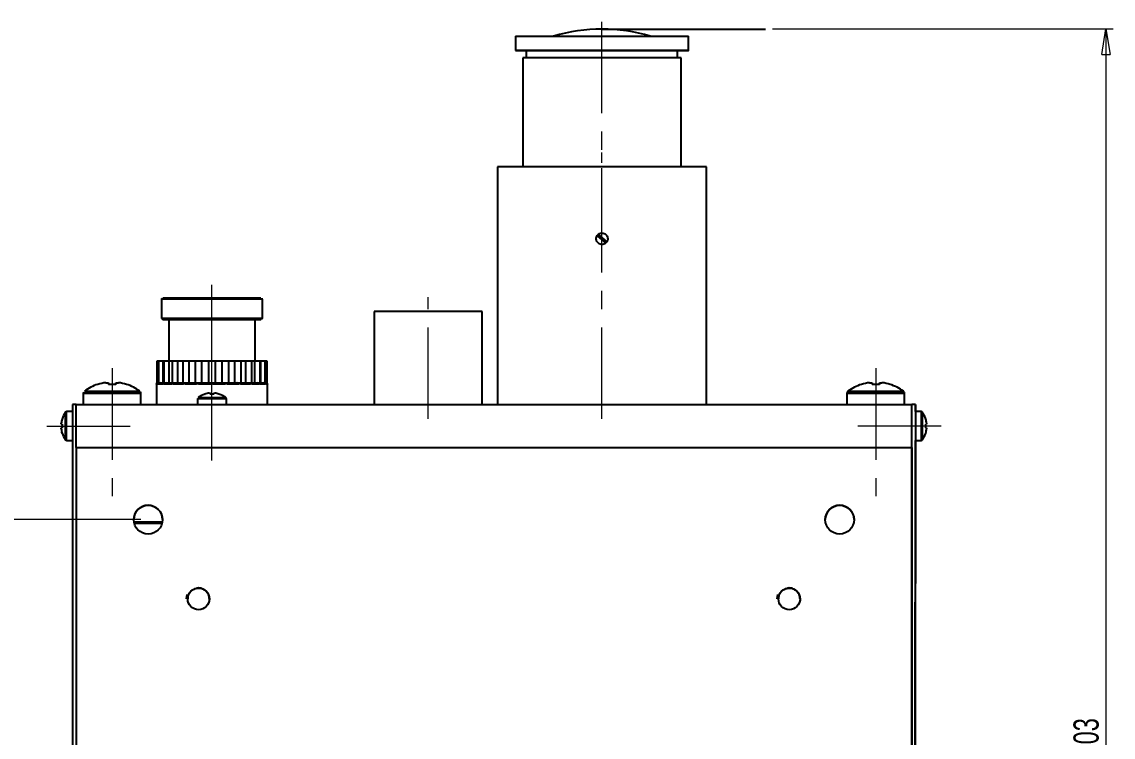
# Model space of a CAD drawing. Header units: millimetres. Extents: x 0 to 841, y 0 to 594.
# Drawn here: x 124.3 to 275.8, y 201.1 to 300.4 of the extents above; entities that cross this region are included whole.
import ezdxf

# ---------------------------------------------------------------- set-up
doc = ezdxf.new("R2010")
doc.units = ezdxf.units.MM
doc.linetypes.add('CENTERX2', pattern=[20.32, 12.7, -2.54, 2.54, -2.54])
doc.layers.add('FORMAT', color=7, linetype='Continuous')
doc.styles.add('SLDTEXTSTYLE0', font='TXT', dxfattribs={"width": 0.7})
doc.dimstyles.new('SLDDIMSTYLE0', dxfattribs={"dimtxt": 3.5, "dimasz": 3.556, "dimexe": 0, "dimexo": 0.0625, "dimgap": 0.875, "dimtad": 1, "dimrnd": 1e-09, "dimzin": 12, "dimdsep": 46, "dimtxsty": 'SLDTEXTSTYLE0', "dimblk1": 'CLOSED', "dimblk2": 'CLOSED', "dimsah": 1, "dimcen": 0.09, "dimadec": 0, "dimazin": 3, "dimtfac": 1, "dimtofl": 0, "dimtmove": 0, "dimatfit": 3, "dimldrblk": 'CLOSED', "dimfxl": 0, "dimfrac": 2, "dimtolj": 1, "dimtzin": 12, "dimarcsym": 0})

# ---------------------------------------------------------------- blocks, each defined once
blk = doc.blocks.new('_Closed')
at = {"color": 0, "linetype": 'ByBlock', "lineweight": -2}
for p, q in [((-1, 0.166667), (0, 0)), ((-1, 0.166667), (-1, -0.166667)), ((0, 0), (-1, -0.166667)), ((0, 0), (-1, 0))]:
    blk.add_line(p, q, dxfattribs=at)
blk = doc.blocks.new('_D_6')
at = {"color": 7, "linetype": 'Continuous', "lineweight": 18}
for p, q in [((228.47, 299.41), (275.75, 299.41)), ((274.75, 299.41), (274.75, 96.4)), ((222.17, 96.4), (275.75, 96.4))]:
    blk.add_line(p, q, dxfattribs=at)
at = {"color": 7, "linetype": 'Continuous', "lineweight": 18, "xscale": 3.556, "yscale": 3.556}
for p, rotation in [((274.75, 299.41), 90.0000000000004), ((274.75, 96.4), 270.0000000000004)]:
    blk.add_blockref('_Closed', p, dxfattribs=dict(at, rotation=rotation))
at = {"color": 7, "linetype": 'Continuous', "lineweight": 18, "insert": (270.24, 198.25), "char_height": 3.5, "attachment_point": 1, "rotation": 90, "style": 'SLDTEXTSTYLE0'}
blk.add_mtext('203', dxfattribs=at)
blk = doc.blocks.new('_D_7')
at = {"color": 7, "linetype": 'Continuous', "lineweight": 18}
for p, q in [((140.79, 231.28), (106.72, 231.28)), ((107.72, 231.28), (107.72, 125.28)), ((140.79, 125.28), (106.72, 125.28))]:
    blk.add_line(p, q, dxfattribs=at)
at = {"color": 7, "linetype": 'Continuous', "lineweight": 18, "xscale": 3.556, "yscale": 3.556}
for p, rotation in [((107.72, 231.28, 193.88), 89.99965376579891), ((107.72, 125.28, 193.88), 269.9996537657989)]:
    blk.add_blockref('_Closed', p, dxfattribs=dict(at, rotation=rotation))
at = {"color": 7, "linetype": 'Continuous', "lineweight": 18, "insert": (103.21, 179.89), "char_height": 3.5, "attachment_point": 1, "rotation": 89.9997, "style": 'SLDTEXTSTYLE0'}
blk.add_mtext('106', dxfattribs=at)

msp = doc.modelspace()

# ---------------------------------------------------------------- linework, layer by layer
at = {"color": 7, "linetype": 'CENTERX2', "lineweight": 18}
for p, q in [((204.79, 294.406), (204.79, 300.406)), ((204.79, 267.406), (204.79, 297.406)), ((204.79, 245.277), (204.79, 282.277)), ((150.65, 257.277), (150.65, 263.877)), ((180.65, 245.277), (180.65, 262.177)), ((150.65, 251.277), (150.65, 261.077)), ((136.79, 252.299), (136.79, 233.278)), ((150.65, 239.477), (150.65, 252.145)), ((242.79, 252.298), (242.79, 233.277)), ((127.722, 244.278), (139.29, 244.278)), ((251.857, 244.277), (240.29, 244.277))]:
    msp.add_line(p, q, dxfattribs=at)
at = {"color": 7, "linetype": 'Continuous', "lineweight": 25}
for p, q in [((192.79, 298.406), (192.79, 296.406)), ((216.79, 296.406), (216.79, 298.406)), ((194.29, 296.406), (194.29, 295.406)), ((215.29, 295.406), (215.29, 296.406)), ((193.79, 295.406), (193.79, 280.277)), ((215.79, 280.277), (215.79, 295.406)), ((190.29, 280.277), (190.29, 247.277)), ((219.29, 247.277), (219.29, 280.277)), ((204.105, 270.69), (205.314, 269.673)), ((204.266, 270.882), (205.475, 269.864)), ((204.266, 270.882), (205.474, 269.865)), ((143.65, 261.877), (143.65, 259.277)), ((157.65, 259.277), (157.65, 261.877)), ((144.65, 259.077), (144.65, 253.277)), ((156.65, 253.277), (156.65, 259.077)), ((173.15, 260.177), (173.15, 247.278)), ((188.15, 247.277), (188.15, 260.177)), ((143, 253.277), (143, 250.277)), ((143.245, 253.277), (143.245, 250.277)), ((143.865, 250.277), (143.865, 253.277)), ((143.962, 253.277), (143.865, 253.277)), ((143.962, 253.277), (143.962, 250.277)), ((144.692, 253.277), (143.962, 253.277)), ((144.692, 250.277), (144.692, 253.277)), ((145.103, 253.277), (145.103, 250.277)), ((145.926, 250.277), (145.926, 253.277)), ((146.59, 253.277), (146.59, 250.277)), ((147.481, 250.277), (147.481, 253.277)), ((148.322, 253.277), (148.322, 250.277)), ((149.252, 250.277), (149.252, 253.277)), ((150.18, 253.277), (150.18, 250.277)), ((151.119, 250.277), (151.12, 253.277)), ((152.048, 250.277), (152.048, 253.277)), ((152.978, 250.277), (152.978, 253.277)), ((153.819, 250.277), (153.819, 253.277)), ((154.71, 250.277), (154.71, 253.277)), ((155.374, 250.277), (155.374, 253.277)), ((156.197, 250.277), (156.197, 253.277)), ((156.607, 250.277), (156.607, 253.277)), ((157.338, 250.277), (157.338, 253.277)), ((157.435, 253.277), (157.338, 253.277)), ((157.435, 250.277), (157.435, 253.277)), ((158.055, 250.277), (158.055, 253.277)), ((158.3, 250.277), (158.3, 253.277)), ((135.922, 250.299), (136.275, 250.299)), ((137.305, 250.299), (137.305, 250.117)), ((137.305, 250.046), (137.305, 250.299)), ((142.95, 250.142), (142.95, 247.278)), ((147.208, 250.277), (148.371, 250.277)), ((158.35, 247.278), (158.35, 250.142)), ((241.922, 250.298), (242.275, 250.298)), ((243.305, 250.298), (243.305, 250.045)), ((243.305, 250.045), (243.305, 250.298)), ((132.79, 248.822), (132.79, 247.278)), ((140.79, 247.278), (140.79, 248.822)), ((150.261, 248.845), (150.401, 248.845)), ((150.401, 248.717), (150.401, 248.845)), ((150.419, 248.845), (150.419, 248.717)), ((151.039, 248.845), (151.028, 248.845)), ((238.79, 248.822), (238.79, 247.277)), ((246.79, 247.277), (246.79, 248.822)), ((131.29, 247.278), (131.289, 109.278)), ((131.79, 247.278), (131.29, 247.278)), ((131.79, 241.278), (131.79, 247.278)), ((131.79, 247.278), (247.79, 247.277)), ((148.65, 248.087), (148.65, 247.278)), ((148.655, 248.118), (148.652, 248.089)), ((152.578, 248.231), (152.578, 248.231)), ((152.648, 248.098), (152.639, 248.142)), ((152.65, 247.278), (152.65, 248.087)), ((247.789, 109.277), (247.79, 247.277)), ((248.29, 247.277), (247.79, 247.277)), ((247.79, 241.277), (247.79, 247.277)), ((248.29, 247.277), (248.289, 109.277)), ((248.29, 247.276), (248.29, 247.277)), ((248.29, 246.277), (248.29, 247.276)), ((131.29, 246.278), (130.48, 246.278)), ((249.1, 246.277), (248.29, 246.277)), ((129.722, 244.518), (129.722, 244.661)), ((129.722, 244.518), (129.828, 244.518)), ((129.722, 244.517), (129.85, 244.517)), ((129.85, 244.517), (129.722, 244.517)), ((129.722, 243.894), (129.722, 244.038)), ((248.29, 245.377), (248.29, 244.277)), ((249.857, 244.037), (249.712, 244.037)), ((249.857, 244.517), (249.73, 244.517)), ((249.73, 244.037), (249.857, 244.037)), ((249.857, 244.661), (249.857, 244.517)), ((249.857, 244.037), (249.857, 243.893)), ((249.858, 244.66), (249.858, 244.516)), ((249.858, 244.036), (249.858, 243.893)), ((130.48, 242.278), (131.29, 242.278)), ((130.48, 242.277), (131.29, 242.277)), ((131.79, 241.278), (131.789, 115.278)), ((131.79, 241.278), (247.79, 241.277)), ((247.79, 241.277), (247.789, 115.277)), ((248.289, 114.277), (248.29, 242.276)), ((248.29, 242.277), (249.1, 242.277)), ((248.29, 242.277), (248.29, 242.276)), ((248.29, 242.276), (249.1, 242.276)), ((143.726, 230.777), (139.853, 230.777)), ((140.183, 230.777), (139.853, 230.777)), ((139.853, 230.777), (140.183, 230.777)), ((139.853, 230.777), (140.008, 230.777)), ((140.28, 230.777), (139.853, 230.777)), ((139.853, 230.777), (143.726, 230.777)), ((140.008, 230.777), (140.419, 230.777)), ((140.183, 230.777), (140.183, 230.777)), ((140.45, 230.777), (140.183, 230.777)), ((140.183, 230.777), (140.45, 230.777)), ((140.183, 230.777), (140.183, 230.777)), ((140.557, 230.777), (140.28, 230.777)), ((140.344, 230.777), (140.75, 230.777)), ((140.419, 230.777), (140.831, 230.777)), ((140.45, 230.777), (140.45, 230.777)), ((140.86, 230.777), (140.45, 230.777)), ((140.45, 230.777), (140.86, 230.777)), ((140.45, 230.777), (140.45, 230.777)), ((141.137, 230.777), (140.557, 230.777)), ((140.614, 230.777), (141.412, 230.777)), ((140.614, 230.777), (140.614, 230.777)), ((141.073, 230.777), (140.614, 230.777)), ((140.75, 230.777), (140.75, 230.777)), ((140.75, 230.777), (140.75, 230.777)), ((140.831, 230.777), (141.137, 230.777)), ((140.86, 230.777), (140.86, 230.777)), ((141.045, 230.777), (141.332, 230.777)), ((141.301, 230.777), (141.083, 230.777)), ((141.414, 230.777), (141.127, 230.777)), ((141.352, 230.777), (141.64, 230.777)), ((141.352, 230.777), (141.352, 230.777)), ((141.64, 230.777), (141.352, 230.777)), ((141.412, 230.777), (141.414, 230.777)), ((141.455, 230.777), (141.455, 230.777)), ((141.547, 230.777), (141.55, 230.777)), ((141.55, 230.777), (141.956, 230.777)), ((141.55, 230.777), (141.55, 230.777)), ((141.55, 230.777), (141.55, 230.777)), ((141.64, 230.777), (141.64, 230.777)), ((141.701, 230.777), (141.96, 230.777)), ((141.701, 230.777), (141.701, 230.777)), ((141.988, 230.777), (141.701, 230.777)), ((141.956, 230.777), (141.956, 230.777)), ((141.96, 230.777), (142.686, 230.777)), ((141.988, 230.777), (141.988, 230.777)), ((142.712, 230.777), (141.988, 230.777)), ((142.009, 230.777), (142.371, 230.777)), ((142.009, 230.777), (142.009, 230.777)), ((142.296, 230.777), (142.009, 230.777)), ((142.265, 230.777), (142.572, 230.777)), ((142.844, 230.777), (142.265, 230.777)), ((142.296, 230.777), (142.296, 230.777)), ((142.371, 230.777), (142.446, 230.777)), ((142.406, 230.777), (142.371, 230.777)), ((142.572, 230.777), (142.983, 230.777)), ((142.686, 230.777), (142.973, 230.777)), ((142.686, 230.777), (142.686, 230.777)), ((142.973, 230.777), (142.712, 230.777)), ((143.121, 230.777), (142.844, 230.777)), ((142.973, 230.777), (142.973, 230.777)), ((142.983, 230.777), (143.395, 230.777)), ((143.701, 230.777), (143.121, 230.777)), ((143.342, 230.777), (143.704, 230.777)), ((143.342, 230.777), (143.342, 230.777)), ((143.629, 230.777), (143.342, 230.777)), ((143.395, 230.777), (143.629, 230.777)), ((143.568, 230.777), (143.726, 230.777)), ((143.568, 230.777), (143.568, 230.777)), ((143.726, 230.777), (143.568, 230.777)), ((143.629, 230.777), (143.629, 230.777)), ((143.704, 230.777), (143.726, 230.777)), ((147.1, 220.278), (147.224, 220.894)), ((147.289, 220.278), (147.289, 220.278)), ((147.302, 220.369), (147.308, 220.279)), ((229.1, 220.277), (229.224, 220.894)), ((229.289, 220.277), (229.289, 220.277))]:
    msp.add_line(p, q, dxfattribs=at)
at = {"color": 8, "linetype": 'Continuous', "lineweight": 25}
for p, q in [((152.649, 248.087), (152.65, 248.087)), ((249.1, 244.277), (249.1, 242.277)), ((130.48, 242.277), (130.48, 242.278)), ((139.812, 230.977), (143.767, 230.977))]:
    msp.add_line(p, q, dxfattribs=at)
at = {"color": 7, "linetype": 'Continuous', "lineweight": 25, "flags": 128}
for points in [[(192.79, 298.406), (192.856, 298.407), (193.094, 298.407), (193.503, 298.407), (194.077, 298.407), (194.806, 298.407), (195.682, 298.407), (196.69, 298.407), (197.816, 298.407), (199.044, 298.407), (200.356, 298.407), (201.732, 298.407), (203.153, 298.407), (204.598, 298.407), (206.045, 298.407), (207.475, 298.407), (208.865, 298.407), (210.196, 298.407), (211.448, 298.406), (212.603, 298.406), (213.643, 298.406), (214.555, 298.406), (215.325, 298.406), (215.941, 298.406), (216.394, 298.406), (216.678, 298.406), (216.788, 298.406), (216.79, 298.406)], [(192.791, 296.406), (192.856, 296.406), (193.094, 296.407), (193.503, 296.407), (194.077, 296.407), (194.806, 296.407), (195.681, 296.407), (196.69, 296.407), (197.816, 296.407), (199.044, 296.407), (200.355, 296.407), (201.732, 296.407), (203.153, 296.407), (204.598, 296.407), (206.045, 296.407), (207.475, 296.407), (208.865, 296.407), (210.196, 296.406), (211.448, 296.406), (212.603, 296.406), (213.643, 296.406), (214.555, 296.406), (215.325, 296.406), (215.941, 296.406), (216.394, 296.406), (216.678, 296.406), (216.788, 296.406), (216.724, 296.406), (216.486, 296.406), (216.077, 296.406), (215.503, 296.406), (215.29, 296.406)], [(194.29, 296.406), (194.255, 296.406), (193.639, 296.406), (193.186, 296.406), (192.902, 296.406), (192.791, 296.406)], [(215.29, 296.406), (215.289, 296.406), (215.181, 296.406), (214.903, 296.406), (214.458, 296.406), (213.855, 296.406), (213.103, 296.406), (212.215, 296.406), (211.204, 296.406), (210.089, 296.406), (208.886, 296.406), (207.616, 296.406), (206.299, 296.407), (204.958, 296.407), (203.614, 296.407), (202.29, 296.407), (201.006, 296.407), (199.785, 296.407), (198.646, 296.407), (197.607, 296.407), (196.687, 296.407), (195.899, 296.407), (195.258, 296.407), (194.773, 296.406), (194.453, 296.406), (194.302, 296.406), (194.29, 296.406)], [(215.79, 295.406), (215.789, 295.406), (215.68, 295.406), (215.399, 295.406), (214.951, 295.406), (214.343, 295.406), (213.584, 295.406), (212.687, 295.406), (211.665, 295.406), (210.534, 295.406), (209.313, 295.406), (208.021, 295.406), (206.678, 295.407), (205.305, 295.407), (203.923, 295.407), (202.556, 295.407), (201.224, 295.407), (199.948, 295.407), (198.748, 295.407), (197.643, 295.407), (196.652, 295.407), (195.788, 295.407), (195.067, 295.407), (194.499, 295.407), (194.093, 295.406), (193.856, 295.406), (193.79, 295.406)], [(219.29, 280.277), (219.205, 280.277), (218.951, 280.277), (218.531, 280.277), (217.95, 280.277), (217.214, 280.277), (216.333, 280.277), (215.317, 280.277), (214.177, 280.277), (212.927, 280.277), (211.582, 280.277), (210.157, 280.277), (208.669, 280.277), (207.136, 280.277), (205.575, 280.277), (204.005, 280.277), (202.444, 280.277), (200.911, 280.277), (199.423, 280.277), (197.998, 280.277), (196.653, 280.277), (195.403, 280.277), (194.263, 280.277), (193.246, 280.277), (192.365, 280.277), (191.63, 280.277), (191.049, 280.277), (190.629, 280.277), (190.375, 280.277), (190.29, 280.277)], [(143.85, 262.077), (143.938, 262.077), (144.2, 262.077), (144.629, 262.077), (145.214, 262.077), (145.939, 262.077), (146.787, 262.077), (147.735, 262.077), (148.758, 262.077), (149.83, 262.077), (150.924, 262.077), (152.01, 262.077), (153.061, 262.077), (154.05, 262.077), (154.951, 262.077), (155.74, 262.077), (156.397, 262.077), (156.906, 262.077), (157.252, 262.077), (157.428, 262.077), (157.449, 262.077)], [(143.85, 259.077), (143.938, 259.077), (144.2, 259.077), (144.629, 259.077), (144.65, 259.077)], [(156.65, 259.077), (156.906, 259.077), (157.252, 259.077), (157.428, 259.077), (157.428, 259.077), (157.252, 259.077), (156.906, 259.077), (156.397, 259.077), (155.74, 259.077), (154.951, 259.077), (154.05, 259.077), (153.061, 259.077), (152.01, 259.077), (150.924, 259.077), (149.83, 259.077), (148.758, 259.077), (147.735, 259.077), (146.787, 259.077), (145.939, 259.077), (145.214, 259.077), (144.629, 259.077), (144.2, 259.077), (143.938, 259.077), (143.85, 259.077), (143.85, 259.077)], [(144.65, 259.077), (144.736, 259.077), (144.993, 259.077), (145.412, 259.077), (145.982, 259.077), (146.686, 259.077), (147.504, 259.077), (148.413, 259.077), (149.386, 259.077), (150.395, 259.077), (151.412, 259.077), (152.407, 259.077), (153.351, 259.077), (154.218, 259.077), (154.982, 259.077), (155.621, 259.077), (156.117, 259.077), (156.456, 259.077), (156.628, 259.077), (156.65, 259.077)], [(188.15, 260.177), (188.128, 260.177), (187.953, 260.177), (187.606, 260.177), (187.097, 260.177), (186.436, 260.177), (185.64, 260.177), (184.727, 260.177), (183.718, 260.177), (182.637, 260.177), (181.51, 260.177), (180.363, 260.177), (179.222, 260.177), (178.115, 260.177), (177.067, 260.177), (176.103, 260.177), (175.246, 260.177), (174.515, 260.177), (173.929, 260.177), (173.499, 260.177), (173.238, 260.177), (173.15, 260.177), (173.15, 260.177)], [(180.814, 260.177), (180.65, 260.181), (180.486, 260.177)], [(143.245, 253.277), (143.148, 253.277), (143.039, 253.277), (143, 253.277)], [(143.865, 253.277), (143.676, 253.277), (143.493, 253.277), (143.346, 253.277), (143.261, 253.277), (143.245, 253.277)], [(145.103, 253.277), (145.03, 253.277), (144.854, 253.277), (144.692, 253.277)], [(145.926, 253.277), (145.773, 253.277), (145.588, 253.277), (145.4, 253.277), (145.241, 253.277), (145.136, 253.277), (145.103, 253.277)], [(146.59, 253.277), (146.565, 253.277), (146.408, 253.277), (146.233, 253.277), (146.064, 253.277), (145.926, 253.277)], [(147.481, 253.277), (147.364, 253.277), (147.196, 253.277), (147.006, 253.277), (146.825, 253.277), (146.683, 253.277), (146.602, 253.277), (146.59, 253.277)], [(148.322, 253.277), (148.229, 253.277), (148.082, 253.277), (147.91, 253.277), (147.737, 253.277), (147.587, 253.277), (147.481, 253.277)], [(149.252, 253.277), (149.178, 253.277), (149.039, 253.277), (148.86, 253.277), (148.67, 253.277), (148.5, 253.277), (148.377, 253.277), (148.323, 253.277), (148.322, 253.277)], [(150.182, 253.277), (150.16, 253.277), (150.076, 253.277), (149.941, 253.277), (149.774, 253.277), (149.599, 253.277), (149.439, 253.277), (149.318, 253.277), (149.252, 253.277)], [(151.12, 253.277), (151.092, 253.277), (150.993, 253.277), (150.837, 253.277), (150.65, 253.277), (150.463, 253.277), (150.307, 253.277), (150.208, 253.277), (150.18, 253.277)], [(152.048, 253.277), (151.982, 253.277), (151.861, 253.277), (151.701, 253.277), (151.526, 253.277), (151.359, 253.277), (151.224, 253.277), (151.14, 253.277), (151.118, 253.277)], [(152.978, 253.277), (152.976, 253.277), (152.922, 253.277), (152.8, 253.277), (152.63, 253.277), (152.439, 253.277), (152.26, 253.277), (152.122, 253.277), (152.048, 253.277)], [(153.819, 253.277), (153.713, 253.277), (153.563, 253.277), (153.39, 253.277), (153.218, 253.277), (153.071, 253.277), (152.978, 253.277)], [(154.71, 253.277), (154.697, 253.277), (154.617, 253.277), (154.475, 253.277), (154.294, 253.277), (154.104, 253.277), (153.936, 253.277), (153.819, 253.277)], [(155.374, 253.277), (155.236, 253.277), (155.067, 253.277), (154.892, 253.277), (154.735, 253.277), (154.71, 253.277)], [(156.197, 253.277), (156.164, 253.277), (156.059, 253.277), (155.9, 253.277), (155.712, 253.277), (155.526, 253.277), (155.374, 253.277)], [(156.607, 253.277), (156.446, 253.277), (156.27, 253.277), (156.197, 253.277)], [(157.338, 253.277), (157.335, 253.277), (157.275, 253.277), (157.148, 253.277), (156.975, 253.277), (156.784, 253.277), (156.607, 253.277)], [(158.055, 253.277), (158.039, 253.277), (157.953, 253.277), (157.807, 253.277), (157.624, 253.277), (157.435, 253.277)], [(158.3, 253.277), (158.261, 253.277), (158.151, 253.277), (158.055, 253.277)], [(134.805, 250.046), (134.801, 250.054), (134.798, 250.06), (134.796, 250.063), (134.796, 250.064)], [(136.275, 250.299), (136.275, 250.278), (136.275, 250.254), (136.275, 250.227), (136.275, 250.197), (136.275, 250.164), (136.275, 250.128), (136.275, 250.088), (136.275, 250.046)], [(137.305, 250.299), (137.305, 250.278), (137.305, 250.254), (137.305, 250.227), (137.305, 250.197), (137.305, 250.164), (137.305, 250.128), (137.305, 250.088), (137.305, 250.046)], [(137.305, 250.046), (137.305, 250.088), (137.305, 250.128), (137.305, 250.164), (137.305, 250.197), (137.305, 250.227), (137.305, 250.254), (137.305, 250.278), (137.305, 250.299)], [(137.305, 250.299), (137.358, 250.299), (137.409, 250.299), (137.457, 250.299), (137.503, 250.299), (137.546, 250.299), (137.587, 250.299), (137.624, 250.299), (137.657, 250.299)], [(138.774, 250.046), (138.778, 250.054), (138.781, 250.06), (138.783, 250.063), (138.783, 250.064), (138.783, 250.063), (138.781, 250.06), (138.778, 250.054), (138.774, 250.046)], [(143.127, 250.077), (143.094, 250.077), (143.065, 250.077), (143.039, 250.077), (143.016, 250.077), (142.996, 250.077), (142.98, 250.077), (142.968, 250.077), (142.958, 250.077)], [(143, 250.277), (143.01, 250.277), (143.041, 250.277), (143.091, 250.277), (143.158, 250.277)], [(143.245, 250.277), (143.245, 250.277), (143.261, 250.277), (143.296, 250.277), (143.35, 250.277), (143.421, 250.277), (143.504, 250.277)], [(143.808, 250.077), (143.736, 250.077), (143.666, 250.077), (143.599, 250.077), (143.536, 250.077), (143.476, 250.077), (143.419, 250.077), (143.365, 250.077), (143.314, 250.077)], [(143.504, 250.277), (143.554, 250.277), (143.606, 250.277), (143.662, 250.277), (143.721, 250.277), (143.783, 250.277), (143.847, 250.277), (143.915, 250.277), (143.986, 250.277)], [(143.962, 250.277), (143.964, 250.277), (143.985, 250.277), (144.025, 250.277), (144.083, 250.277), (144.157, 250.277), (144.243, 250.277), (144.338, 250.277)], [(144.956, 250.077), (144.848, 250.077), (144.743, 250.077), (144.641, 250.077), (144.541, 250.077), (144.444, 250.077), (144.35, 250.077), (144.258, 250.077), (144.169, 250.077)], [(144.338, 250.277), (144.424, 250.277), (144.513, 250.277), (144.605, 250.277), (144.7, 250.277), (144.797, 250.277), (144.897, 250.277), (144.999, 250.277), (145.104, 250.277)], [(145.103, 250.277), (145.108, 250.277), (145.133, 250.277), (145.178, 250.277), (145.241, 250.277), (145.318, 250.277), (145.406, 250.277), (145.502, 250.277), (145.601, 250.277)], [(146.492, 250.077), (146.356, 250.077), (146.223, 250.077), (146.092, 250.077), (145.962, 250.077), (145.835, 250.077), (145.71, 250.077), (145.587, 250.077), (145.466, 250.077)], [(145.601, 250.277), (145.719, 250.277), (145.838, 250.277), (145.96, 250.277), (146.084, 250.277), (146.21, 250.277), (146.338, 250.277), (146.468, 250.277), (146.6, 250.277)], [(146.492, 250.077), (146.494, 250.116), (146.5, 250.154), (146.51, 250.188), (146.523, 250.219), (146.54, 250.244), (146.558, 250.262), (146.578, 250.273), (146.6, 250.277)], [(146.6, 250.277), (146.63, 250.277), (146.679, 250.277), (146.745, 250.277), (146.825, 250.277), (146.915, 250.277), (147.013, 250.277), (147.112, 250.277), (147.208, 250.277)], [(147.117, 250.077), (147.118, 250.116), (147.124, 250.154), (147.132, 250.188), (147.144, 250.219), (147.157, 250.244), (147.173, 250.262), (147.191, 250.273), (147.208, 250.277)], [(148.311, 250.077), (148.157, 250.077), (148.005, 250.077), (147.853, 250.077), (147.703, 250.077), (147.554, 250.077), (147.407, 250.077), (147.261, 250.077), (147.117, 250.077)], [(148.311, 250.077), (148.312, 250.116), (148.315, 250.154), (148.321, 250.188), (148.328, 250.219), (148.338, 250.244), (148.348, 250.262), (148.359, 250.273), (148.371, 250.277)], [(148.371, 250.277), (148.425, 250.277), (148.494, 250.277), (148.577, 250.277), (148.67, 250.277), (148.768, 250.277), (148.867, 250.277), (148.962, 250.277), (149.05, 250.277)], [(150.289, 250.077), (150.128, 250.077), (149.966, 250.077), (149.805, 250.077), (149.645, 250.077), (149.485, 250.077), (149.325, 250.077), (149.166, 250.077), (149.008, 250.077)], [(149.05, 250.277), (149.205, 250.277), (149.36, 250.277), (149.515, 250.277), (149.671, 250.277), (149.827, 250.277), (149.984, 250.277), (150.141, 250.277), (150.298, 250.277)], [(150.298, 250.277), (150.372, 250.277), (150.457, 250.277), (150.551, 250.277), (150.65, 250.277), (150.748, 250.277), (150.843, 250.277), (150.928, 250.277), (151.001, 250.277)], [(151.001, 250.277), (151.159, 250.277), (151.316, 250.277), (151.472, 250.277), (151.629, 250.277), (151.785, 250.277), (151.94, 250.277), (152.095, 250.277), (152.249, 250.277)], [(152.292, 250.077), (152.134, 250.077), (151.975, 250.077), (151.815, 250.077), (151.655, 250.077), (151.494, 250.077), (151.333, 250.077), (151.172, 250.077), (151.011, 250.077)], [(152.249, 250.277), (152.337, 250.277), (152.433, 250.277), (152.532, 250.277), (152.63, 250.277), (152.722, 250.277), (152.805, 250.277), (152.875, 250.277), (152.928, 250.277)], [(152.989, 250.077), (152.988, 250.116), (152.985, 250.154), (152.979, 250.188), (152.971, 250.219), (152.962, 250.244), (152.952, 250.262), (152.94, 250.273), (152.928, 250.277)], [(152.928, 250.277), (153.078, 250.277), (153.227, 250.277), (153.374, 250.277), (153.52, 250.277), (153.665, 250.277), (153.808, 250.277), (153.951, 250.277), (154.091, 250.277)], [(154.183, 250.077), (154.039, 250.077), (153.893, 250.077), (153.745, 250.077), (153.597, 250.077), (153.446, 250.077), (153.295, 250.077), (153.143, 250.077), (152.989, 250.077)], [(154.183, 250.077), (154.181, 250.116), (154.176, 250.154), (154.168, 250.188), (154.156, 250.219), (154.142, 250.244), (154.126, 250.262), (154.109, 250.273), (154.091, 250.277)], [(154.091, 250.277), (154.188, 250.277), (154.287, 250.277), (154.384, 250.277), (154.475, 250.277), (154.555, 250.277), (154.621, 250.277), (154.67, 250.277), (154.7, 250.277)], [(154.808, 250.077), (154.806, 250.116), (154.8, 250.154), (154.79, 250.188), (154.777, 250.219), (154.76, 250.244), (154.742, 250.262), (154.721, 250.273), (154.7, 250.277)], [(154.7, 250.277), (154.832, 250.277), (154.962, 250.277), (155.09, 250.277), (155.216, 250.277), (155.34, 250.277), (155.461, 250.277), (155.581, 250.277), (155.699, 250.277)], [(155.833, 250.077), (155.713, 250.077), (155.59, 250.077), (155.465, 250.077), (155.337, 250.077), (155.208, 250.077), (155.077, 250.077), (154.943, 250.077), (154.808, 250.077)], [(155.699, 250.277), (155.798, 250.277), (155.894, 250.277), (155.982, 250.277), (156.059, 250.277), (156.122, 250.277), (156.166, 250.277), (156.191, 250.277), (156.197, 250.277)], [(156.196, 250.277), (156.301, 250.277), (156.403, 250.277), (156.503, 250.277), (156.6, 250.277), (156.695, 250.277), (156.787, 250.277), (156.876, 250.277), (156.962, 250.277)], [(157.13, 250.077), (157.042, 250.077), (156.95, 250.077), (156.856, 250.077), (156.759, 250.077), (156.659, 250.077), (156.556, 250.077), (156.451, 250.077), (156.344, 250.077)], [(156.962, 250.277), (157.057, 250.277), (157.143, 250.277), (157.217, 250.277), (157.275, 250.277), (157.315, 250.277), (157.336, 250.277), (157.338, 250.277)], [(157.314, 250.277), (157.385, 250.277), (157.452, 250.277), (157.517, 250.277), (157.579, 250.277), (157.638, 250.277), (157.693, 250.277), (157.746, 250.277), (157.795, 250.277)], [(157.986, 250.077), (157.935, 250.077), (157.881, 250.077), (157.824, 250.077), (157.764, 250.077), (157.7, 250.077), (157.634, 250.077), (157.564, 250.077), (157.491, 250.077)], [(157.795, 250.277), (157.879, 250.277), (157.949, 250.277), (158.004, 250.277), (158.039, 250.277), (158.055, 250.277), (158.055, 250.277)], [(158.142, 250.277), (158.208, 250.277), (158.258, 250.277), (158.289, 250.277), (158.3, 250.277)], [(158.341, 250.077), (158.332, 250.077), (158.319, 250.077), (158.303, 250.077), (158.284, 250.077), (158.261, 250.077), (158.235, 250.077), (158.206, 250.077), (158.173, 250.077)], [(240.805, 250.045), (240.801, 250.053), (240.798, 250.059), (240.796, 250.063), (240.796, 250.064)], [(242.275, 250.298), (242.275, 250.277), (242.275, 250.254), (242.275, 250.227), (242.275, 250.196), (242.275, 250.163), (242.275, 250.127), (242.275, 250.088), (242.275, 250.045)], [(243.305, 250.045), (243.305, 250.088), (243.305, 250.127), (243.305, 250.163), (243.305, 250.196), (243.305, 250.227), (243.305, 250.254), (243.305, 250.277), (243.305, 250.298)], [(243.305, 250.298), (243.358, 250.298), (243.409, 250.298), (243.457, 250.298), (243.503, 250.298), (243.546, 250.298), (243.587, 250.298), (243.624, 250.298), (243.657, 250.298)], [(243.305, 250.298), (243.305, 250.277), (243.305, 250.254), (243.305, 250.227), (243.305, 250.196), (243.305, 250.163), (243.305, 250.127), (243.305, 250.088), (243.305, 250.045)], [(244.774, 250.045), (244.778, 250.053), (244.781, 250.059), (244.783, 250.063), (244.783, 250.064), (244.783, 250.063), (244.781, 250.059), (244.778, 250.053), (244.774, 250.045)], [(132.936, 249.112), (133.026, 249.112), (133.292, 249.112), (133.722, 249.112), (134.295, 249.112), (134.985, 249.112), (135.759, 249.112), (136.581, 249.112), (137.413, 249.112), (138.216, 249.112), (138.952, 249.112), (139.587, 249.112), (140.091, 249.112), (140.441, 249.112), (140.62, 249.112), (140.643, 249.112)], [(149.674, 248.717), (149.674, 248.721), (149.674, 248.723), (149.675, 248.725), (149.676, 248.725), (149.678, 248.725), (149.68, 248.723), (149.682, 248.721), (149.686, 248.717)], [(150.881, 248.845), (150.902, 248.845), (150.923, 248.845), (150.943, 248.845), (150.962, 248.845), (150.98, 248.845), (150.997, 248.845), (151.013, 248.845), (151.028, 248.845)], [(148.721, 248.231), (148.737, 248.231), (148.893, 248.231), (149.206, 248.231), (149.647, 248.231), (150.177, 248.231), (150.749, 248.231), (151.312, 248.231), (151.816, 248.231), (152.217, 248.231), (152.479, 248.231), (152.578, 248.231)], [(248.29, 246.277), (248.29, 246.271), (248.29, 246.139), (248.29, 245.841), (248.29, 245.404), (248.29, 244.866), (248.29, 244.277)], [(129.85, 244.518), (129.828, 244.518), (129.807, 244.518), (129.789, 244.518), (129.772, 244.518), (129.757, 244.518), (129.743, 244.518), (129.732, 244.518), (129.722, 244.518)], [(129.722, 244.038), (129.732, 244.038), (129.743, 244.038), (129.757, 244.038), (129.772, 244.038), (129.789, 244.038), (129.807, 244.038), (129.828, 244.038), (129.85, 244.038)], [(129.85, 245.248), (129.846, 245.25), (129.844, 245.251), (129.842, 245.252), (129.842, 245.252), (129.842, 245.252), (129.844, 245.251), (129.846, 245.25), (129.85, 245.248)], [(129.85, 245.247), (129.846, 245.249), (129.844, 245.25), (129.842, 245.251), (129.842, 245.251), (129.842, 245.251), (129.844, 245.25), (129.846, 245.249), (129.85, 245.247)], [(248.29, 244.277), (248.29, 243.687), (248.29, 243.15), (248.29, 242.713), (248.29, 242.415), (248.29, 242.282), (248.29, 242.277)], [(248.29, 244.277), (248.29, 243.856), (248.29, 243.499), (248.29, 243.261), (248.29, 243.177)], [(249.73, 245.247), (249.733, 245.248), (249.736, 245.25), (249.737, 245.25), (249.738, 245.251), (249.738, 245.251)], [(249.73, 245.247), (249.733, 245.249), (249.736, 245.25), (249.737, 245.251), (249.738, 245.251), (249.738, 245.251)], [(249.858, 244.516), (249.848, 244.516), (249.836, 244.516), (249.823, 244.516), (249.807, 244.516), (249.791, 244.516), (249.772, 244.516), (249.752, 244.516), (249.73, 244.516)], [(129.85, 243.307), (129.828, 243.379), (129.813, 243.433)], [(129.85, 243.307), (129.846, 243.306), (129.844, 243.304), (129.842, 243.304), (129.842, 243.303)], [(249.73, 243.307), (249.733, 243.305), (249.736, 243.304), (249.737, 243.303), (249.738, 243.303), (249.737, 243.303), (249.736, 243.304), (249.733, 243.305), (249.73, 243.307)], [(143.35, 230.777), (143.261, 230.777), (143.001, 230.777), (142.59, 230.777), (142.064, 230.777), (141.463, 230.777), (140.837, 230.777), (140.236, 230.777), (139.853, 230.777)], [(139.853, 230.777), (140.236, 230.777), (140.837, 230.777), (141.463, 230.777), (142.064, 230.777), (142.59, 230.777), (143.001, 230.777), (143.261, 230.777), (143.35, 230.777)], [(140.75, 230.777), (140.686, 230.777), (140.625, 230.777), (140.567, 230.777), (140.513, 230.777), (140.464, 230.777), (140.419, 230.777), (140.379, 230.777), (140.344, 230.777)], [(140.344, 230.777), (140.379, 230.777), (140.419, 230.777), (140.464, 230.777), (140.513, 230.777), (140.567, 230.777), (140.625, 230.777), (140.686, 230.777), (140.75, 230.777)], [(141.55, 230.777), (141.614, 230.777), (141.675, 230.777), (141.732, 230.777), (141.786, 230.777), (141.836, 230.777), (141.881, 230.777), (141.921, 230.777), (141.956, 230.777)], [(141.956, 230.777), (141.921, 230.777), (141.881, 230.777), (141.836, 230.777), (141.786, 230.777), (141.732, 230.777), (141.675, 230.777), (141.614, 230.777), (141.55, 230.777)]]:
    msp.add_lwpolyline(points, dxfattribs=at)
at = {"color": 8, "linetype": 'Continuous', "lineweight": 25, "flags": 128}
for points in [[(157.65, 261.877), (157.564, 261.877), (157.307, 261.877), (156.887, 261.877), (156.313, 261.877), (155.6, 261.877), (154.764, 261.877), (153.828, 261.877), (152.813, 261.877), (151.745, 261.877), (150.65, 261.877), (149.555, 261.877), (148.487, 261.877), (147.472, 261.877), (146.535, 261.877), (145.7, 261.877), (144.987, 261.877), (144.413, 261.877), (143.993, 261.877), (143.736, 261.877), (143.65, 261.877), (143.65, 261.877)], [(143.65, 259.277), (143.736, 259.277), (143.993, 259.277), (144.413, 259.277), (144.987, 259.277), (145.7, 259.277), (146.535, 259.277), (147.472, 259.277), (148.487, 259.277), (149.555, 259.277), (150.65, 259.277), (151.745, 259.277), (152.813, 259.277), (153.828, 259.277), (154.764, 259.277), (155.6, 259.277), (156.313, 259.277), (156.887, 259.277), (157.307, 259.277), (157.564, 259.277), (157.65, 259.277)], [(132.79, 248.822), (132.877, 248.822), (133.135, 248.822), (133.554, 248.822), (134.113, 248.822), (134.79, 248.822), (135.554, 248.822), (136.372, 248.822), (137.208, 248.822), (138.026, 248.822), (138.79, 248.822), (139.466, 248.822), (140.026, 248.822), (140.444, 248.822), (140.702, 248.822), (140.79, 248.822)], [(238.79, 248.822), (238.812, 248.822), (238.985, 248.822), (239.326, 248.822), (239.817, 248.822), (240.439, 248.822), (241.163, 248.822), (241.958, 248.822), (242.79, 248.822)], [(238.936, 249.112), (238.942, 249.112), (239.077, 249.112), (239.385, 249.112), (239.853, 249.112), (240.458, 249.112), (241.172, 249.112), (241.961, 249.112), (242.79, 249.112)], [(242.79, 249.112), (243.618, 249.112), (244.408, 249.112), (245.122, 249.112), (245.727, 249.112), (246.194, 249.112), (246.503, 249.112), (246.637, 249.112), (246.643, 249.112)], [(242.79, 248.822), (243.621, 248.822), (244.417, 248.822), (245.141, 248.822), (245.762, 248.822), (246.254, 248.822), (246.594, 248.822), (246.768, 248.822), (246.79, 248.822)], [(148.65, 248.087), (148.666, 248.087), (148.828, 248.087), (149.152, 248.087), (149.609, 248.087), (150.159, 248.087), (150.752, 248.087), (151.336, 248.087), (151.86, 248.087), (152.275, 248.087), (152.547, 248.087), (152.649, 248.087)], [(130.336, 242.349), (130.336, 242.397), (130.336, 242.608), (130.336, 242.966), (130.336, 243.441), (130.336, 243.99), (130.336, 244.565), (130.336, 245.114), (130.336, 245.589), (130.336, 245.948), (130.336, 246.158), (130.336, 246.206)], [(130.48, 242.278), (130.48, 242.328), (130.48, 242.546), (130.48, 242.917), (130.48, 243.41), (130.48, 243.98), (130.48, 244.576), (130.48, 245.145), (130.48, 245.638), (130.48, 246.01), (130.48, 246.227), (130.48, 246.278)], [(249.1, 246.277), (249.1, 246.271), (249.1, 246.139), (249.1, 245.841), (249.1, 245.404), (249.1, 244.866), (249.1, 244.277)], [(249.243, 246.205), (249.243, 246.2), (249.243, 246.072), (249.243, 245.785), (249.243, 245.363), (249.243, 244.845), (249.243, 244.277)], [(249.243, 244.277), (249.243, 243.708), (249.243, 243.191), (249.243, 242.769), (249.243, 242.482), (249.243, 242.354), (249.243, 242.348)]]:
    msp.add_lwpolyline(points, dxfattribs=at)
at = {"color": 7, "linetype": 'Continuous', "lineweight": 25}
for centre, radius in [((141.79, 231.278), 2), ((237.79, 231.277), 2), ((148.789, 220.278), 1.5), ((230.789, 220.277), 1.5)]:
    msp.add_circle(centre, radius, dxfattribs=at)
for centre, radius, start, end in [((204.79, 276.406), 23, 73.04153, 106.95777), ((136.79, 243.878), 6.5, 107.86223, 126.35802), ((136.79, 243.878), 6.48, 97.69642, 107.83479), ((136.79, 242.886), 7.178, 85.88542, 94.11375), ((136.79, 243.878), 6.48, 72.16452, 82.30289), ((136.79, 243.878), 6.5, 53.64129, 72.13707), ((143.158, 250.077), 0.2, 90.03055, 180.03139), ((143.509, 250.082), 0.195, 91.41925, 181.3522), ((143.998, 250.088), 0.19, 93.57859, 183.17911), ((144.355, 250.092), 0.186, 95.33575, 184.49275), ((145.134, 250.1), 0.18, 99.80211, 187.23277), ((145.642, 250.105), 0.177, 103.23605, 188.86621), ((149.274, 250.125), 0.271, 145.76602, 190.15498), ((151.363, 250.127), 1.075, 171.97338, 182.65807), ((149.938, 250.127), 1.074, 357.33639, 8.03003), ((152.026, 250.125), 0.271, 349.84418, 34.2303), ((155.658, 250.105), 0.177, 351.13195, 76.76333), ((156.165, 250.1), 0.18, 352.76557, 80.19678), ((156.945, 250.092), 0.186, 355.50847, 84.66198), ((157.302, 250.088), 0.19, 356.81932, 86.42298), ((157.791, 250.082), 0.195, 358.6489, 88.57859), ((158.142, 250.077), 0.2, 67.12661, 89.98709), ((242.79, 243.877), 6.5, 107.86223, 126.35802), ((242.79, 243.877), 6.48, 97.69642, 107.83479), ((242.79, 242.885), 7.179, 85.8855, 94.11367), ((242.79, 243.877), 6.48, 72.16452, 82.30289), ((242.79, 243.877), 6.5, 53.64129, 72.13707), ((150.65, 245.677), 3.2, 107.72947, 127.05951), ((150.644, 245.679), 3.189, 96.90755, 107.70498), ((151.663, 248.644), 1.278, 170.9437, 176.71559), ((150.627, 245.194), 3.531, 86.10383, 93.89528), ((149.156, 248.644), 1.279, 3.28453, 9.0518), ((150.673, 245.196), 3.529, 86.10234, 90.34534), ((152.145, 248.644), 1.28, 170.94946, 176.70984), ((150.644, 245.679), 3.189, 72.29379, 83.09283), ((150.655, 245.679), 3.19, 72.29486, 83.09176), ((151.629, 248.709), 0.0165, 105.06838, 151.59173), ((150.65, 245.677), 3.2, 52.9398, 72.26986), ((132.89, 244.278), 3.2, 142.9398, 162.27424), ((130.48, 246.098), 0.18, 89.99965, 142.9398), ((249.1, 246.097), 0.18, 37.05951, 89.99965), ((246.69, 244.277), 3.2, 17.72507, 37.05951), ((132.89, 244.278), 3.191, 162.29922, 173.09405), ((129.925, 367.416), 122.899, 269.90511, 269.96474), ((129.925, 121.628), 122.89, 90.03526, 90.0949), ((133.374, 244.278), 3.533, 176.10423, 183.89488), ((246.69, 244.277), 3.191, 6.90526, 17.70009), ((246.207, 244.277), 3.531, 356.10211, 3.89789), ((246.199, 244.277), 3.538, 356.11079, 3.88921), ((132.89, 244.278), 3.191, 186.90526, 197.70009), ((132.89, 244.277), 3.2, 197.72507, 217.05951), ((132.89, 244.278), 3.2, 197.72507, 217.05951), ((246.69, 244.277), 3.2, 322.9398, 342.27424), ((246.69, 244.276), 3.2, 322.9398, 342.27424), ((246.69, 244.277), 3.191, 342.29922, 353.09405), ((130.48, 242.457), 0.18, 217.05951, 269.99965), ((130.48, 242.458), 0.18, 217.05951, 269.99965), ((249.1, 242.457), 0.18, 269.99965, 322.9398), ((141.79, 231.278), 2, 89.99965, 179.99118), ((141.79, 231.278), 2, 359.99118, 89.99965), ((237.79, 231.277), 2, 89.99965, 179.99118), ((237.79, 231.277), 2, 359.99118, 89.99965)]:
    msp.add_arc(centre, radius, start, end, dxfattribs=at)
at = {"color": 8, "linetype": 'Continuous', "lineweight": 25}
for centre, radius, start, end in [((143.328, 250.078), 0.201, 127.0987, 180.21244), ((157.971, 250.078), 0.201, 359.79395, 52.11588), ((158.141, 250.077), 0.2, 359.98436, 67.09752)]:
    msp.add_arc(centre, radius, start, end, dxfattribs=at)
at = {"color": 7, "linetype": 'Continuous', "lineweight": 25}
for points, knots in [([(205.59, 270.277), (205.581, 270.367), (205.563, 270.547), (205.426, 270.786), (205.223, 270.968), (204.969, 271.072), (204.696, 271.087), (204.434, 271.01), (204.211, 270.851), (204.054, 270.627), (203.979, 270.364), (203.996, 270.091), (204.102, 269.839), (204.286, 269.636), (204.526, 269.505), (204.797, 269.462), (205.066, 269.51), (205.304, 269.644), (205.483, 269.85), (205.577, 270.073), (205.586, 270.22), (205.59, 270.277)], [0, 0, 0, 0, 0.0536333, 0.1072643, 0.1609463, 0.214662, 0.268323, 0.3219254, 0.3755571, 0.429261, 0.482966, 0.5365995, 0.5902011, 0.6438593, 0.6975756, 0.7512594, 0.8048725, 0.858486, 0.9121695, 0.9658852, 1, 1, 1, 1]), ([(143.676, 261.97), (143.67, 261.96), (143.653, 261.932), (143.651, 261.899), (143.65, 261.877)], [0, 0, 0, 0, 0.3451492, 1, 1, 1, 1]), ([(157.647, 261.881), (157.646, 261.901), (157.645, 261.942), (157.623, 261.976), (157.612, 261.993)], [0, 0, 0, 0, 0.49833346, 1, 1, 1, 1]), ([(143.65, 259.277), (143.653, 259.253), (143.658, 259.21), (143.679, 259.167), (143.695, 259.152), (143.696, 259.151)], [0, 0, 0, 0, 0.5272767, 0.958076, 1, 1, 1, 1]), ([(157.611, 259.164), (157.618, 259.173), (157.64, 259.201), (157.653, 259.244), (157.648, 259.274), (157.647, 259.281)], [0, 0, 0, 0, 0.2768277, 0.8454414, 1, 1, 1, 1]), ([(143.002, 250.279), (142.994, 250.269), (142.977, 250.249), (142.962, 250.216), (142.954, 250.186), (142.95, 250.164), (142.95, 250.15), (142.95, 250.144), (142.95, 250.142)], [0, 0, 0, 0, 0.2559636, 0.5139884, 0.7211528, 0.8738919, 0.9699285, 1, 1, 1, 1]), ([(143.314, 250.077), (143.296, 250.085), (143.261, 250.101), (143.212, 250.168), (143.167, 250.1), (143.14, 250.085), (143.127, 250.077)], [0, 0, 0, 0, 0.2512232, 0.4839507, 0.7642019, 1, 1, 1, 1]), ([(143.25, 250.281), (143.24, 250.272), (143.221, 250.253), (143.206, 250.233), (143.205, 250.232), (143.204, 250.231)], [0, 0, 0, 0, 0.3730157, 0.74643, 1, 1, 1, 1]), ([(144.169, 250.077), (144.137, 250.085), (144.074, 250.101), (143.981, 250.168), (143.893, 250.1), (143.835, 250.085), (143.808, 250.077)], [0, 0, 0, 0, 0.25122442, 0.48396417, 0.76421528, 1, 1, 1, 1]), ([(145.466, 250.077), (145.422, 250.085), (145.336, 250.101), (145.205, 250.168), (145.079, 250.1), (144.995, 250.085), (144.956, 250.077)], [0, 0, 0, 0, 0.2512195, 0.4839578, 0.7642121, 1, 1, 1, 1]), ([(145.112, 250.28), (145.11, 250.279), (145.1, 250.276), (145.102, 250.277), (145.104, 250.277)], [0, 0, 0, 0, 0.207653, 1, 1, 1, 1]), ([(147.117, 250.077), (147.063, 250.085), (146.959, 250.101), (146.8, 250.168), (146.645, 250.1), (146.54, 250.085), (146.492, 250.077)], [0, 0, 0, 0, 0.2512115, 0.4839554, 0.7642093, 1, 1, 1, 1]), ([(149.008, 250.077), (148.948, 250.085), (148.834, 250.101), (148.658, 250.168), (148.484, 250.1), (148.365, 250.085), (148.311, 250.077)], [0, 0, 0, 0, 0.2512174, 0.4839565, 0.7642095, 1, 1, 1, 1]), ([(151.011, 250.077), (150.95, 250.085), (150.833, 250.101), (150.651, 250.168), (150.471, 250.1), (150.346, 250.085), (150.289, 250.077)], [0, 0, 0, 0, 0.2512188, 0.4839543, 0.7642048, 1, 1, 1, 1]), ([(152.989, 250.077), (152.931, 250.085), (152.819, 250.101), (152.644, 250.168), (152.469, 250.1), (152.348, 250.085), (152.292, 250.077)], [0, 0, 0, 0, 0.2512175, 0.483957, 0.7642098, 1, 1, 1, 1]), ([(154.808, 250.077), (154.757, 250.085), (154.658, 250.101), (154.501, 250.168), (154.344, 250.1), (154.234, 250.084), (154.183, 250.077)], [0, 0, 0, 0, 0.2512247, 0.4839611, 0.7642093, 1, 1, 1, 1]), ([(156.344, 250.077), (156.303, 250.085), (156.223, 250.101), (156.096, 250.168), (155.967, 250.1), (155.875, 250.084), (155.833, 250.077)], [0, 0, 0, 0, 0.2512126, 0.4839556, 0.7642021, 1, 1, 1, 1]), ([(157.491, 250.077), (157.463, 250.085), (157.409, 250.1), (157.319, 250.168), (157.228, 250.1), (157.161, 250.084), (157.13, 250.077)], [0, 0, 0, 0, 0.2512222, 0.4839597, 0.7642082, 1, 1, 1, 1]), ([(158.173, 250.077), (158.159, 250.085), (158.134, 250.1), (158.088, 250.168), (158.04, 250.1), (158.003, 250.084), (157.986, 250.077)], [0, 0, 0, 0, 0.251212, 0.4839594, 0.7642131, 1, 1, 1, 1]), ([(158.095, 250.232), (158.095, 250.231), (158.096, 250.231), (158.085, 250.243), (158.071, 250.265), (158.054, 250.278), (158.051, 250.28)], [0, 0, 0, 0, 0.1208854, 0.4758927, 0.9114174, 1, 1, 1, 1]), ([(158.35, 250.138), (158.35, 250.138), (158.35, 250.138), (158.35, 250.141), (158.35, 250.144), (158.35, 250.16), (158.347, 250.187), (158.334, 250.226), (158.319, 250.258), (158.301, 250.273), (158.296, 250.277)], [0, 0, 0, 0, 0.0638174, 0.0745067, 0.0868732, 0.1241672, 0.3642906, 0.5865559, 0.8724876, 1, 1, 1, 1]), ([(132.835, 248.997), (132.816, 248.957), (132.789, 248.9), (132.794, 248.838), (132.795, 248.819)], [0, 0, 0, 0, 0.6869025, 1, 1, 1, 1]), ([(140.785, 248.825), (140.784, 248.856), (140.784, 248.924), (140.751, 248.983), (140.732, 249.016)], [0, 0, 0, 0, 0.4483096, 1, 1, 1, 1]), ([(238.978, 249.133), (238.952, 249.119), (238.89, 249.083), (238.825, 248.988), (238.787, 248.892), (238.793, 248.834), (238.795, 248.819)], [0, 0, 0, 0, 0.2309016, 0.5476068, 0.8791196, 1, 1, 1, 1]), ([(246.788, 248.818), (246.789, 248.82), (246.797, 248.866), (246.771, 248.95), (246.718, 249.044), (246.666, 249.098), (246.634, 249.117), (246.626, 249.121)], [0, 0, 0, 0, 0.0181472, 0.3918281, 0.6846406, 0.9289654, 1, 1, 1, 1]), ([(152.639, 248.142), (152.639, 248.146), (152.635, 248.168), (152.623, 248.188), (152.61, 248.201), (152.609, 248.201)], [0, 0, 0, 0, 0.1840952, 0.976216, 1, 1, 1, 1]), ([(140.618, 230.777), (140.493, 230.777), (140.242, 230.777), (139.984, 230.777), (139.91, 230.777), (139.894, 230.777)], [0, 0, 0, 0, 0.4371423, 0.8731669, 1, 1, 1, 1]), ([(139.962, 230.777), (140.067, 230.777), (140.255, 230.777), (140.502, 230.777), (140.61, 230.777)], [0, 0, 0, 0, 0.5585932, 1, 1, 1, 1]), ([(140.04, 230.777), (140.05, 230.777), (140.071, 230.777), (140.232, 230.777), (140.424, 230.777), (140.558, 230.777), (140.624, 230.777)], [0, 0, 0, 0, 0.2794264, 0.5591185, 0.7794441, 1, 1, 1, 1]), ([(140.602, 230.777), (140.52, 230.777), (140.356, 230.777), (140.171, 230.777), (140.057, 230.777), (140.045, 230.777), (140.04, 230.777)], [0, 0, 0, 0, 0.2798135, 0.5594257, 0.7796532, 1, 1, 1, 1]), ([(141.083, 230.777), (141.005, 230.777), (140.866, 230.777), (140.683, 230.777), (140.602, 230.777)], [0, 0, 0, 0, 0.5595686, 1, 1, 1, 1]), ([(140.61, 230.777), (140.685, 230.777), (140.819, 230.777), (140.945, 230.777), (141.001, 230.777)], [0, 0, 0, 0, 0.5598768, 1, 1, 1, 1]), ([(141.414, 230.777), (141.398, 230.777), (141.366, 230.777), (141.161, 230.777), (140.895, 230.777), (140.711, 230.777), (140.618, 230.777)], [0, 0, 0, 0, 0.279577, 0.5593495, 0.7794313, 1, 1, 1, 1]), ([(140.624, 230.777), (140.677, 230.777), (140.783, 230.777), (140.961, 230.777), (141.031, 230.777), (141.073, 230.777)], [0, 0, 0, 0, 0.2811055, 0.5613945, 1, 1, 1, 1]), ([(141.001, 230.777), (141.063, 230.777), (141.174, 230.777), (141.262, 230.777), (141.301, 230.777)], [0, 0, 0, 0, 0.5594403, 1, 1, 1, 1]), ([(141.577, 230.777), (141.498, 230.777), (141.34, 230.777), (141.161, 230.777), (141.066, 230.777), (141.052, 230.777), (141.045, 230.777)], [0, 0, 0, 0, 0.2798358, 0.5588745, 0.7791592, 1, 1, 1, 1]), ([(141.127, 230.777), (141.137, 230.777), (141.156, 230.777), (141.221, 230.777), (141.249, 230.777)], [0, 0, 0, 0, 0.5601136, 1, 1, 1, 1]), ([(141.249, 230.777), (141.307, 230.777), (141.411, 230.777), (141.544, 230.777), (141.603, 230.777)], [0, 0, 0, 0, 0.5588611, 1, 1, 1, 1]), ([(141.332, 230.777), (141.34, 230.777), (141.355, 230.777), (141.419, 230.777), (141.505, 230.777), (141.564, 230.777), (141.593, 230.777)], [0, 0, 0, 0, 0.2804603, 0.5592895, 0.7794566, 1, 1, 1, 1]), ([(141.601, 230.777), (141.578, 230.777), (141.53, 230.777), (141.457, 230.777), (141.43, 230.777), (141.414, 230.777)], [0, 0, 0, 0, 0.2807932, 0.5618172, 1, 1, 1, 1]), ([(141.455, 230.777), (141.523, 230.777), (141.626, 230.777), (141.723, 230.777), (141.757, 230.777), (141.761, 230.777), (141.763, 230.777)], [0, 0, 0, 0, 0.5000253, 0.7494464, 0.8747962, 1, 1, 1, 1]), ([(141.845, 230.777), (141.843, 230.777), (141.839, 230.777), (141.797, 230.777), (141.675, 230.777), (141.543, 230.777), (141.455, 230.777)], [0, 0, 0, 0, 0.1255337, 0.250985, 0.5009153, 1, 1, 1, 1]), ([(142.132, 230.777), (142.122, 230.777), (142.102, 230.777), (141.947, 230.777), (141.764, 230.777), (141.639, 230.777), (141.577, 230.777)], [0, 0, 0, 0, 0.27928665, 0.55890724, 0.77927364, 1, 1, 1, 1]), ([(141.593, 230.777), (141.629, 230.777), (141.701, 230.777), (141.784, 230.777), (141.837, 230.777), (141.842, 230.777), (141.845, 230.777)], [0, 0, 0, 0, 0.2800823, 0.5597788, 0.7799102, 1, 1, 1, 1]), ([(141.763, 230.777), (141.76, 230.777), (141.755, 230.777), (141.71, 230.777), (141.656, 230.777), (141.619, 230.777), (141.601, 230.777)], [0, 0, 0, 0, 0.2794638, 0.5589948, 0.7792908, 1, 1, 1, 1]), ([(141.603, 230.777), (141.667, 230.777), (141.795, 230.777), (141.941, 230.777), (142.035, 230.777), (142.045, 230.777), (142.05, 230.777)], [0, 0, 0, 0, 0.2799013, 0.5595669, 0.779839, 1, 1, 1, 1]), ([(141.836, 230.777), (141.883, 230.777), (141.976, 230.777), (142.103, 230.777), (142.121, 230.777), (142.132, 230.777)], [0, 0, 0, 0, 0.2810539, 0.5617823, 1, 1, 1, 1]), ([(142.05, 230.777), (142.046, 230.777), (142.039, 230.777), (141.972, 230.777), (141.887, 230.777), (141.836, 230.777)], [0, 0, 0, 0, 0.28056637, 0.56100817, 1, 1, 1, 1]), ([(142.371, 230.777), (142.503, 230.777), (142.767, 230.777), (143.094, 230.777), (143.257, 230.777), (143.273, 230.777), (143.281, 230.777)], [0, 0, 0, 0, 0.2814794, 0.5587184, 0.7791636, 1, 1, 1, 1]), ([(143.281, 230.777), (143.267, 230.777), (143.241, 230.777), (143.002, 230.777), (142.678, 230.777), (142.477, 230.777), (142.376, 230.777)], [0, 0, 0, 0, 0.2802512, 0.5589535, 0.7783216, 1, 1, 1, 1]), ([(142.842, 230.777), (142.767, 230.777), (142.631, 230.777), (142.475, 230.777), (142.406, 230.777)], [0, 0, 0, 0, 0.5573092, 1, 1, 1, 1]), ([(142.446, 230.777), (142.526, 230.777), (142.686, 230.777), (142.89, 230.777), (142.982, 230.777), (142.99, 230.777), (142.993, 230.777)], [0, 0, 0, 0, 0.2818008, 0.5584434, 0.7788684, 1, 1, 1, 1]), ([(142.993, 230.777), (142.988, 230.777), (142.979, 230.777), (142.884, 230.777), (142.842, 230.777)], [0, 0, 0, 0, 0.5603025, 1, 1, 1, 1]), ([(147.289, 220.278), (147.307, 220.453), (147.344, 220.81), (147.63, 221.276), (148.047, 221.617), (148.559, 221.793), (149.1, 221.778), (149.603, 221.576), (150, 221.213), (150.251, 220.756), (150.27, 220.425), (150.278, 220.276)], [0, 0, 0, 0, 0.1118731, 0.2271788, 0.3387242, 0.4509339, 0.5662206, 0.6774731, 0.7900026, 0.9052515, 1, 1, 1, 1]), ([(150.289, 220.277), (150.264, 220.486), (150.213, 220.907), (149.817, 221.431), (149.265, 221.736), (148.779, 221.831), (148.538, 221.742), (148.498, 221.727)], [0, 0, 0, 0, 0.2355884, 0.477129, 0.7095715, 0.9511935, 1, 1, 1, 1]), ([(229.289, 220.277), (229.307, 220.453), (229.344, 220.81), (229.63, 221.276), (230.047, 221.617), (230.559, 221.792), (231.1, 221.777), (231.603, 221.575), (232, 221.212), (232.251, 220.755), (232.27, 220.425), (232.278, 220.276)], [0, 0, 0, 0, 0.1118731, 0.2271788, 0.3387249, 0.4509338, 0.5662213, 0.6774724, 0.7900031, 0.9052516, 1, 1, 1, 1]), ([(232.289, 220.277), (232.264, 220.485), (232.213, 220.907), (231.817, 221.431), (231.265, 221.735), (230.779, 221.83), (230.538, 221.742), (230.498, 221.727)], [0, 0, 0, 0, 0.2355861, 0.4771236, 0.7095648, 0.9511865, 1, 1, 1, 1]), ([(147.334, 220.605), (147.328, 220.592), (147.282, 220.491), (147.286, 220.377), (147.289, 220.278)], [0, 0, 0, 0, 0.1302776, 1, 1, 1, 1]), ([(150.288, 220.277), (150.288, 220.272), (150.299, 220.163), (150.276, 220.051), (150.249, 219.932), (150.234, 219.876), (150.224, 219.818), (150.204, 219.78), (150.203, 219.779)], [0, 0, 0, 0, 0.0297726, 0.6483196, 0.6596308, 0.7477493, 0.9916645, 1, 1, 1, 1]), ([(229.359, 220.662), (229.344, 220.63), (229.286, 220.511), (229.288, 220.376), (229.289, 220.277)], [0, 0, 0, 0, 0.2673374, 1, 1, 1, 1]), ([(232.288, 220.277), (232.288, 220.272), (232.299, 220.163), (232.276, 220.05), (232.249, 219.931), (232.234, 219.875), (232.224, 219.817), (232.204, 219.78), (232.203, 219.778)], [0, 0, 0, 0, 0.0297764, 0.6483232, 0.6596334, 0.7477532, 0.991668, 1, 1, 1, 1])]:
    msp.add_open_spline(points, degree=3, knots=knots, dxfattribs=at)
at = {"color": 8, "linetype": 'Continuous', "lineweight": 25}
for points, knots in [([(142.958, 250.077), (142.956, 250.083), (142.952, 250.096), (142.949, 250.156), (142.95, 250.143), (142.95, 250.142)], [0, 0, 0, 0, 0.5018323, 0.966693, 1, 1, 1, 1]), ([(158.35, 250.142), (158.349, 250.129), (158.349, 250.105), (158.344, 250.086), (158.341, 250.077)], [0, 0, 0, 0, 0.5278089, 1, 1, 1, 1])]:
    msp.add_open_spline(points, degree=3, knots=knots, dxfattribs=at)
at = {"layer": 'FORMAT'}
msp.add_line((204.79, 299.406), (227.469, 299.406), dxfattribs=at)

# ---------------------------------------------------------------- dimensions: what is measured, and where the dimension line sits
at = {"color": 7, "linetype": 'Continuous', "lineweight": 18}
for base, p1, p2, angle, picture, middle in [((274.753, 96.397), (227.469, 299.406), (221.168, 96.397), 90, '_D_6', (274.753, 201.488)), ((107.721, 125.278), (141.79, 231.278), (141.789, 125.278), 89.99965, '_D_7', (107.721, 182.879))]:
    dim = msp.add_linear_dim(base=base, p1=p1, p2=p2, angle=angle, dimstyle='SLDDIMSTYLE0', dxfattribs=at)
    dim.commit()
    dim.dimension.update_dxf_attribs({"geometry": picture, "text_midpoint": middle, "dimtype": 160})

doc.saveas('drawing.dxf')
